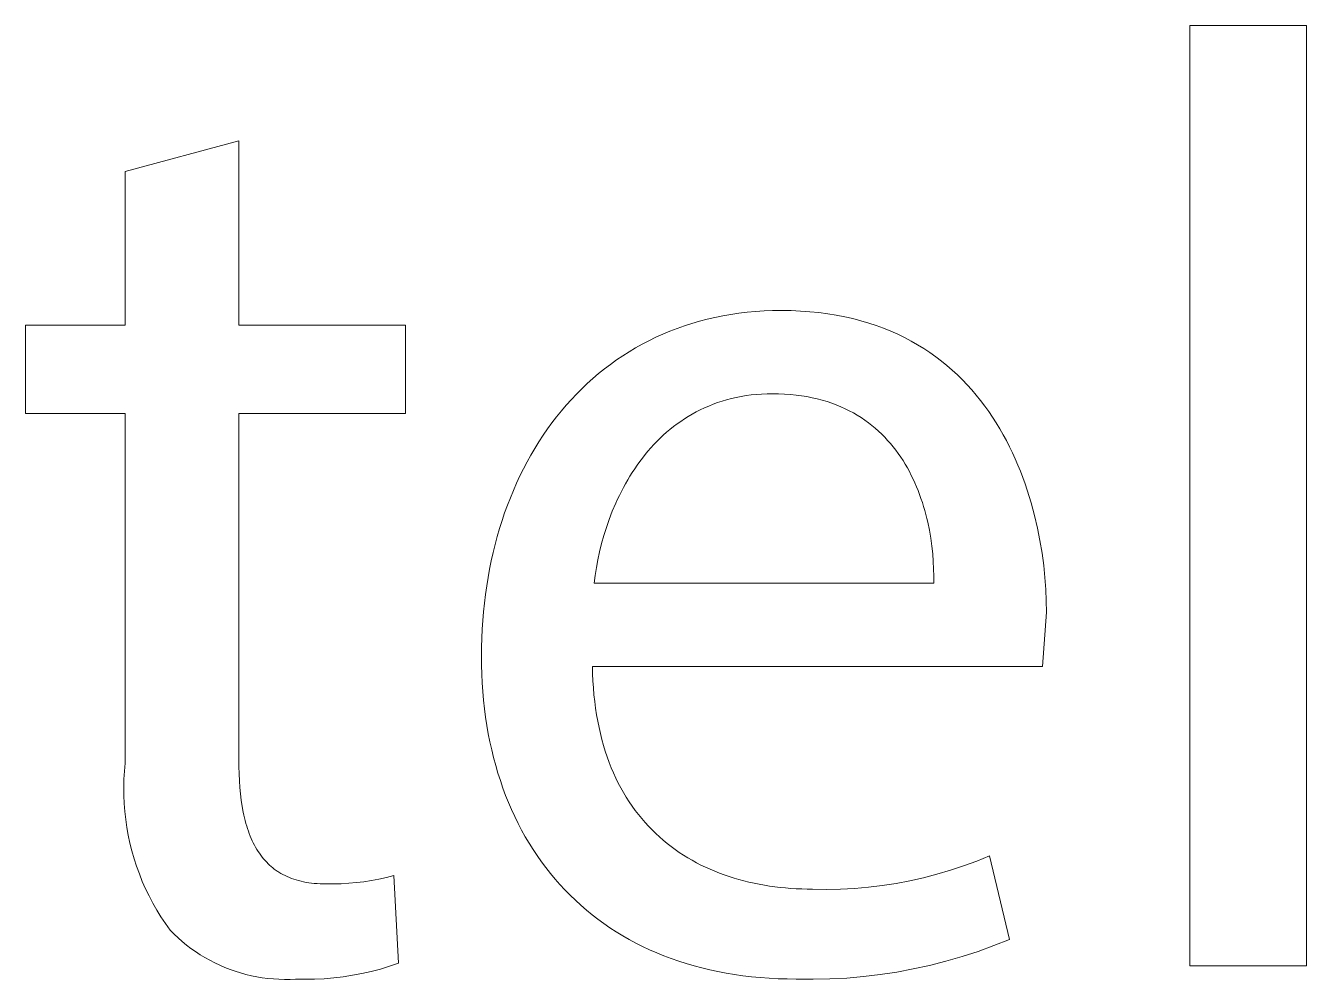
# Model space of a CAD drawing. Header units: millimetres. Extents: x -644 to 2279, y -276 to 1766.
# Drawn here: x 1936.46 to 1964.77, y -227.25 to -206.17 of the extents above; entities that cross this region are included whole.
import ezdxf

# ---------------------------------------------------------------- set-up
doc = ezdxf.new("R2010")
doc.units = ezdxf.units.MM
doc.header["$MEASUREMENT"] = 0
doc.layers.add('Domyślny', color=7, linetype='Continuous', true_color=0x000000)

msp = doc.modelspace()

# ---------------------------------------------------------------- linework, layer by layer
at = {"layer": 'Domyślny', "color": 18, "lineweight": 15, "true_color": 0x000000}
for p, q in [((1962.187, -206.17), (1964.766, -206.17)), ((1962.187, -226.95), (1962.187, -206.17)), ((1964.766, -206.17), (1964.766, -226.95)), ((1938.659, -209.392), (1941.17, -208.72)), ((1941.17, -208.72), (1941.17, -212.789)), ((1938.659, -212.789), (1938.659, -209.392)), ((1951.868, -212.584), (1952.045, -212.553)), ((1952.045, -212.553), (1952.225, -212.527)), ((1952.225, -212.527), (1952.408, -212.505)), ((1952.408, -212.505), (1952.593, -212.488)), ((1952.593, -212.488), (1952.78, -212.476)), ((1952.78, -212.476), (1952.97, -212.469)), ((1952.97, -212.469), (1953.162, -212.467)), ((1953.162, -212.467), (1953.377, -212.469)), ((1953.377, -212.469), (1953.587, -212.478)), ((1953.587, -212.478), (1953.792, -212.493)), ((1953.792, -212.493), (1953.992, -212.513)), ((1953.992, -212.513), (1954.187, -212.538)), ((1954.187, -212.538), (1954.377, -212.569)), ((1954.377, -212.569), (1954.563, -212.605)), ((1936.459, -214.745), (1936.459, -212.789)), ((1936.459, -212.789), (1938.659, -212.789)), ((1941.17, -212.789), (1944.859, -212.789)), ((1944.859, -212.789), (1944.859, -214.745)), ((1950.697, -212.924), (1950.856, -212.863)), ((1950.856, -212.863), (1951.018, -212.805)), ((1951.018, -212.805), (1951.183, -212.752)), ((1951.183, -212.752), (1951.35, -212.704)), ((1951.35, -212.704), (1951.52, -212.659)), ((1951.52, -212.659), (1951.693, -212.62)), ((1951.693, -212.62), (1951.868, -212.584)), ((1954.563, -212.605), (1954.744, -212.646)), ((1954.744, -212.646), (1954.921, -212.692)), ((1954.921, -212.692), (1955.093, -212.743)), ((1955.093, -212.743), (1955.26, -212.799)), ((1955.26, -212.799), (1955.423, -212.859)), ((1955.423, -212.859), (1955.582, -212.924)), ((1950.085, -213.211), (1950.234, -213.133)), ((1950.234, -213.133), (1950.386, -213.059)), ((1950.386, -213.059), (1950.54, -212.99)), ((1950.54, -212.99), (1950.697, -212.924)), ((1955.582, -212.924), (1955.736, -212.993)), ((1955.736, -212.993), (1955.886, -213.066)), ((1955.886, -213.066), (1956.032, -213.143)), ((1956.032, -213.143), (1956.174, -213.224)), ((1949.656, -213.467), (1949.796, -213.378)), ((1949.796, -213.378), (1949.94, -213.293)), ((1949.94, -213.293), (1950.085, -213.211)), ((1956.174, -213.224), (1956.311, -213.309)), ((1956.311, -213.309), (1956.445, -213.397)), ((1956.445, -213.397), (1956.574, -213.489)), ((1949.252, -213.757), (1949.383, -213.657)), ((1949.383, -213.657), (1949.518, -213.56)), ((1949.518, -213.56), (1949.656, -213.467)), ((1956.574, -213.489), (1956.699, -213.585)), ((1956.699, -213.585), (1956.821, -213.684)), ((1956.821, -213.684), (1956.938, -213.786)), ((1948.873, -214.08), (1948.996, -213.969)), ((1948.996, -213.969), (1949.122, -213.861)), ((1949.122, -213.861), (1949.252, -213.757)), ((1956.938, -213.786), (1957.052, -213.891)), ((1957.052, -213.891), (1957.162, -213.999)), ((1948.635, -214.312), (1948.753, -214.194)), ((1948.753, -214.194), (1948.873, -214.08)), ((1957.162, -213.999), (1957.268, -214.11)), ((1957.268, -214.11), (1957.371, -214.223)), ((1957.371, -214.223), (1957.469, -214.339)), ((1948.301, -214.684), (1948.409, -214.557)), ((1948.409, -214.557), (1948.521, -214.433)), ((1948.521, -214.433), (1948.635, -214.312)), ((1951.652, -214.539), (1951.556, -214.577)), ((1951.75, -214.503), (1951.652, -214.539)), ((1951.851, -214.47), (1951.75, -214.503)), ((1951.953, -214.44), (1951.851, -214.47)), ((1952.057, -214.412), (1951.953, -214.44)), ((1952.164, -214.388), (1952.057, -214.412)), ((1952.272, -214.367), (1952.164, -214.388)), ((1952.383, -214.348), (1952.272, -214.367)), ((1952.496, -214.333), (1952.383, -214.348)), ((1952.61, -214.322), (1952.496, -214.333)), ((1952.727, -214.313), (1952.61, -214.322)), ((1952.846, -214.308), (1952.727, -214.313)), ((1952.968, -214.306), (1952.846, -214.308)), ((1953.102, -214.308), (1952.968, -214.306)), ((1953.233, -214.313), (1953.102, -214.308)), ((1953.361, -214.323), (1953.233, -214.313)), ((1953.486, -214.335), (1953.361, -214.323)), ((1953.608, -214.351), (1953.486, -214.335)), ((1953.727, -214.37), (1953.608, -214.351)), ((1953.842, -214.393), (1953.727, -214.37)), ((1953.955, -214.419), (1953.842, -214.393)), ((1954.065, -214.448), (1953.955, -214.419)), ((1954.172, -214.48), (1954.065, -214.448)), ((1954.276, -214.514), (1954.172, -214.48)), ((1954.377, -214.552), (1954.276, -214.514)), ((1954.475, -214.593), (1954.377, -214.552)), ((1957.469, -214.339), (1957.565, -214.457)), ((1957.565, -214.457), (1957.656, -214.578)), ((1938.659, -214.745), (1936.459, -214.745)), ((1938.659, -222.473), (1938.659, -214.745)), ((1944.859, -214.745), (1941.17, -214.745)), ((1941.17, -214.745), (1941.17, -222.385)), ((1948.093, -214.949), (1948.195, -214.815)), ((1948.195, -214.815), (1948.301, -214.684)), ((1951.104, -214.808), (1951.019, -214.861)), ((1951.19, -214.757), (1951.104, -214.808)), ((1951.279, -214.708), (1951.19, -214.757)), ((1951.369, -214.662), (1951.279, -214.708)), ((1951.461, -214.618), (1951.369, -214.662)), ((1951.556, -214.577), (1951.461, -214.618)), ((1954.571, -214.636), (1954.475, -214.593)), ((1954.663, -214.682), (1954.571, -214.636)), ((1954.753, -214.73), (1954.663, -214.682)), ((1954.841, -214.781), (1954.753, -214.73)), ((1954.925, -214.834), (1954.841, -214.781)), ((1955.007, -214.89), (1954.925, -214.834)), ((1957.656, -214.578), (1957.744, -214.701)), ((1957.744, -214.701), (1957.829, -214.826)), ((1957.829, -214.826), (1957.911, -214.952)), ((1947.897, -215.225), (1947.993, -215.085)), ((1947.993, -215.085), (1948.093, -214.949)), ((1950.7, -215.095), (1950.625, -215.158)), ((1950.777, -215.033), (1950.7, -215.095)), ((1950.856, -214.974), (1950.777, -215.033)), ((1950.937, -214.916), (1950.856, -214.974)), ((1951.019, -214.861), (1950.937, -214.916)), ((1955.087, -214.947), (1955.007, -214.89)), ((1955.164, -215.007), (1955.087, -214.947)), ((1955.238, -215.069), (1955.164, -215.007)), ((1955.31, -215.133), (1955.238, -215.069)), ((1957.911, -214.952), (1957.989, -215.081)), ((1957.989, -215.081), (1958.063, -215.211)), ((1947.714, -215.513), (1947.804, -215.367)), ((1947.804, -215.367), (1947.897, -215.225)), ((1950.412, -215.359), (1950.344, -215.43)), ((1950.481, -215.291), (1950.412, -215.359)), ((1950.552, -215.223), (1950.481, -215.291)), ((1950.625, -215.158), (1950.552, -215.223)), ((1955.38, -215.199), (1955.31, -215.133)), ((1955.447, -215.267), (1955.38, -215.199)), ((1955.511, -215.336), (1955.447, -215.267)), ((1955.574, -215.407), (1955.511, -215.336)), ((1955.634, -215.48), (1955.574, -215.407)), ((1958.063, -215.211), (1958.135, -215.343)), ((1958.135, -215.343), (1958.203, -215.476)), ((1947.543, -215.812), (1947.627, -215.661)), ((1947.627, -215.661), (1947.714, -215.513)), ((1950.152, -215.651), (1950.092, -215.727)), ((1950.214, -215.576), (1950.152, -215.651)), ((1950.278, -215.502), (1950.214, -215.576)), ((1950.344, -215.43), (1950.278, -215.502)), ((1955.691, -215.554), (1955.634, -215.48)), ((1955.747, -215.63), (1955.691, -215.554)), ((1955.8, -215.707), (1955.747, -215.63)), ((1958.203, -215.476), (1958.268, -215.61)), ((1958.268, -215.61), (1958.33, -215.746)), ((1947.385, -216.122), (1947.463, -215.965)), ((1947.463, -215.965), (1947.543, -215.812)), ((1949.921, -215.964), (1949.867, -216.045)), ((1949.976, -215.884), (1949.921, -215.964)), ((1950.033, -215.805), (1949.976, -215.884)), ((1950.092, -215.727), (1950.033, -215.805)), ((1955.851, -215.785), (1955.8, -215.707)), ((1955.9, -215.865), (1955.851, -215.785)), ((1955.947, -215.946), (1955.9, -215.865)), ((1955.991, -216.027), (1955.947, -215.946)), ((1958.33, -215.746), (1958.389, -215.882)), ((1958.389, -215.882), (1958.445, -216.02)), ((1947.311, -216.28), (1947.385, -216.122)), ((1949.766, -216.211), (1949.717, -216.295)), ((1949.816, -216.128), (1949.766, -216.211)), ((1949.867, -216.045), (1949.816, -216.128)), ((1956.034, -216.11), (1955.991, -216.027)), ((1956.075, -216.193), (1956.034, -216.11)), ((1956.113, -216.278), (1956.075, -216.193)), ((1958.445, -216.02), (1958.498, -216.158)), ((1958.498, -216.158), (1958.548, -216.296)), ((1947.173, -216.605), (1947.24, -216.442)), ((1947.24, -216.442), (1947.311, -216.28)), ((1949.626, -216.466), (1949.583, -216.552)), ((1949.671, -216.38), (1949.626, -216.466)), ((1949.717, -216.295), (1949.671, -216.38)), ((1956.15, -216.363), (1956.113, -216.278)), ((1956.185, -216.448), (1956.15, -216.363)), ((1956.217, -216.535), (1956.185, -216.448)), ((1956.248, -216.621), (1956.217, -216.535)), ((1958.548, -216.296), (1958.596, -216.436)), ((1958.596, -216.436), (1958.64, -216.575)), ((1947.047, -216.94), (1947.108, -216.771)), ((1947.108, -216.771), (1947.173, -216.605)), ((1949.501, -216.727), (1949.426, -216.904)), ((1949.541, -216.639), (1949.501, -216.727)), ((1949.583, -216.552), (1949.541, -216.639)), ((1956.278, -216.709), (1956.248, -216.621)), ((1956.305, -216.796), (1956.278, -216.709)), ((1956.331, -216.884), (1956.305, -216.796)), ((1958.64, -216.575), (1958.682, -216.715)), ((1958.682, -216.715), (1958.721, -216.855)), ((1946.989, -217.111), (1947.047, -216.94)), ((1949.357, -217.082), (1949.295, -217.261)), ((1949.426, -216.904), (1949.357, -217.082)), ((1956.355, -216.972), (1956.331, -216.884)), ((1956.377, -217.06), (1956.355, -216.972)), ((1956.398, -217.147), (1956.377, -217.06)), ((1958.721, -216.855), (1958.757, -216.996)), ((1958.757, -216.996), (1958.823, -217.275)), ((1946.884, -217.459), (1946.935, -217.283)), ((1946.935, -217.283), (1946.989, -217.111)), ((1949.295, -217.261), (1949.238, -217.44)), ((1956.434, -217.323), (1956.398, -217.147)), ((1956.464, -217.498), (1956.434, -217.323)), ((1958.823, -217.275), (1958.878, -217.553)), ((1946.792, -217.815), (1946.836, -217.636)), ((1946.836, -217.636), (1946.884, -217.459)), ((1949.188, -217.619), (1949.144, -217.797)), ((1949.238, -217.44), (1949.188, -217.619)), ((1956.488, -217.671), (1956.464, -217.498)), ((1956.507, -217.842), (1956.488, -217.671)), ((1958.878, -217.553), (1958.923, -217.829)), ((1946.751, -217.996), (1946.792, -217.815)), ((1949.144, -217.797), (1949.106, -217.974)), ((1956.52, -218.01), (1956.507, -217.842)), ((1958.923, -217.829), (1958.96, -218.101)), ((1946.68, -218.365), (1946.714, -218.18)), ((1946.714, -218.18), (1946.751, -217.996)), ((1949.073, -218.149), (1949.047, -218.322)), ((1949.106, -217.974), (1949.073, -218.149)), ((1956.528, -218.175), (1956.52, -218.01)), ((1956.531, -218.335), (1956.528, -218.175)), ((1958.96, -218.101), (1958.987, -218.369)), ((1946.65, -218.552), (1946.68, -218.365)), ((1949.047, -218.322), (1949.026, -218.491)), ((1949.026, -218.491), (1956.53, -218.491)), ((1956.53, -218.491), (1956.531, -218.335)), ((1958.987, -218.369), (1959.007, -218.63)), ((1946.599, -218.931), (1946.623, -218.741)), ((1946.623, -218.741), (1946.65, -218.552)), ((1959.007, -218.63), (1959.018, -218.886)), ((1946.579, -219.123), (1946.599, -218.931)), ((1959.018, -218.886), (1959.022, -219.134)), ((1946.55, -219.512), (1946.563, -219.317)), ((1946.563, -219.317), (1946.579, -219.123)), ((1959.022, -219.134), (1958.934, -220.331)), ((1946.541, -219.709), (1946.55, -219.512)), ((1946.534, -220.107), (1946.536, -219.907)), ((1946.536, -219.907), (1946.541, -219.709)), ((1946.536, -220.306), (1946.534, -220.107)), ((1946.542, -220.502), (1946.536, -220.306)), ((1946.551, -220.697), (1946.542, -220.502)), ((1948.987, -220.331), (1948.991, -220.493)), ((1958.934, -220.331), (1948.987, -220.331)), ((1948.991, -220.493), (1948.998, -220.651)), ((1946.564, -220.89), (1946.551, -220.697)), ((1948.998, -220.651), (1949.008, -220.807)), ((1946.581, -221.08), (1946.564, -220.89)), ((1949.008, -220.807), (1949.021, -220.96)), ((1949.021, -220.96), (1949.037, -221.11)), ((1946.602, -221.268), (1946.581, -221.08)), ((1946.626, -221.454), (1946.602, -221.268)), ((1949.037, -221.11), (1949.056, -221.257)), ((1949.056, -221.257), (1949.079, -221.402)), ((1946.654, -221.637), (1946.626, -221.454)), ((1946.686, -221.819), (1946.654, -221.637)), ((1949.079, -221.402), (1949.104, -221.543)), ((1949.104, -221.543), (1949.132, -221.681)), ((1946.721, -221.998), (1946.686, -221.819)), ((1949.132, -221.681), (1949.162, -221.817)), ((1949.162, -221.817), (1949.196, -221.949)), ((1946.76, -222.174), (1946.721, -221.998)), ((1946.803, -222.348), (1946.76, -222.174)), ((1949.196, -221.949), (1949.232, -222.079)), ((1949.232, -222.079), (1949.271, -222.206)), ((1938.643, -222.65), (1938.659, -222.473)), ((1941.17, -222.385), (1941.172, -222.547)), ((1946.849, -222.52), (1946.803, -222.348)), ((1949.271, -222.206), (1949.313, -222.33)), ((1949.313, -222.33), (1949.357, -222.452)), ((1949.357, -222.452), (1949.404, -222.57)), ((1938.633, -222.827), (1938.643, -222.65)), ((1941.172, -222.547), (1941.176, -222.705)), ((1941.176, -222.705), (1941.184, -222.858)), ((1946.898, -222.689), (1946.849, -222.52)), ((1946.952, -222.856), (1946.898, -222.689)), ((1949.404, -222.57), (1949.453, -222.686)), ((1949.453, -222.686), (1949.505, -222.799)), ((1938.628, -223.005), (1938.633, -222.827)), ((1938.63, -223.183), (1938.628, -223.005)), ((1941.184, -222.858), (1941.194, -223.007)), ((1941.194, -223.007), (1941.208, -223.151)), ((1947.008, -223.02), (1946.952, -222.856)), ((1947.068, -223.182), (1947.008, -223.02)), ((1949.505, -222.799), (1949.559, -222.909)), ((1949.559, -222.909), (1949.616, -223.017)), ((1949.616, -223.017), (1949.675, -223.122)), ((1938.638, -223.36), (1938.63, -223.183)), ((1941.208, -223.151), (1941.225, -223.29)), ((1941.225, -223.29), (1941.246, -223.425)), ((1947.132, -223.341), (1947.068, -223.182)), ((1949.675, -223.122), (1949.736, -223.224)), ((1949.736, -223.224), (1949.8, -223.323)), ((1949.8, -223.323), (1949.865, -223.42)), ((1938.651, -223.537), (1938.638, -223.36)), ((1938.671, -223.714), (1938.651, -223.537)), ((1941.246, -223.425), (1941.27, -223.555)), ((1941.27, -223.555), (1941.284, -223.618)), ((1941.284, -223.618), (1941.298, -223.68)), ((1947.199, -223.497), (1947.132, -223.341)), ((1947.27, -223.651), (1947.199, -223.497)), ((1949.865, -223.42), (1949.933, -223.514)), ((1949.933, -223.514), (1950.004, -223.606)), ((1950.004, -223.606), (1950.076, -223.695)), ((1938.697, -223.89), (1938.671, -223.714)), ((1938.728, -224.065), (1938.697, -223.89)), ((1941.298, -223.68), (1941.313, -223.741)), ((1941.313, -223.741), (1941.329, -223.801)), ((1941.329, -223.801), (1941.346, -223.859)), ((1941.346, -223.859), (1941.364, -223.916)), ((1947.344, -223.802), (1947.27, -223.651)), ((1947.421, -223.95), (1947.344, -223.802)), ((1950.076, -223.695), (1950.15, -223.781)), ((1950.15, -223.781), (1950.227, -223.865)), ((1950.227, -223.865), (1950.305, -223.946)), ((1938.766, -224.238), (1938.728, -224.065)), ((1941.364, -223.916), (1941.383, -223.972)), ((1941.383, -223.972), (1941.403, -224.027)), ((1941.403, -224.027), (1941.424, -224.08)), ((1941.424, -224.08), (1941.445, -224.133)), ((1941.445, -224.133), (1941.468, -224.184)), ((1941.468, -224.184), (1941.492, -224.233)), ((1947.502, -224.095), (1947.421, -223.95)), ((1947.586, -224.238), (1947.502, -224.095)), ((1950.305, -223.946), (1950.385, -224.024)), ((1950.385, -224.024), (1950.467, -224.1)), ((1950.467, -224.1), (1950.552, -224.173)), ((1950.552, -224.173), (1950.637, -224.244)), ((1938.809, -224.411), (1938.766, -224.238)), ((1938.858, -224.581), (1938.809, -224.411)), ((1941.492, -224.233), (1941.517, -224.282)), ((1941.517, -224.282), (1941.543, -224.329)), ((1941.543, -224.329), (1941.569, -224.375)), ((1941.569, -224.375), (1941.597, -224.42)), ((1941.597, -224.42), (1941.626, -224.463)), ((1941.626, -224.463), (1941.656, -224.505)), ((1947.674, -224.377), (1947.586, -224.238)), ((1947.765, -224.514), (1947.674, -224.377)), ((1950.637, -224.244), (1950.725, -224.312)), ((1950.725, -224.312), (1950.814, -224.378)), ((1950.814, -224.378), (1950.906, -224.441)), ((1950.906, -224.441), (1950.998, -224.502)), ((1938.913, -224.75), (1938.858, -224.581)), ((1938.973, -224.918), (1938.913, -224.75)), ((1941.656, -224.505), (1941.687, -224.546)), ((1941.687, -224.546), (1941.719, -224.585)), ((1941.719, -224.585), (1941.753, -224.624)), ((1941.753, -224.624), (1941.787, -224.66)), ((1941.787, -224.66), (1941.822, -224.696)), ((1941.822, -224.696), (1941.859, -224.73)), ((1941.859, -224.73), (1941.878, -224.747)), ((1941.878, -224.747), (1941.897, -224.763)), ((1947.859, -224.648), (1947.765, -224.514)), ((1947.956, -224.779), (1947.859, -224.648)), ((1950.998, -224.502), (1951.093, -224.56)), ((1951.093, -224.56), (1951.189, -224.616)), ((1951.189, -224.616), (1951.286, -224.67)), ((1951.286, -224.67), (1951.385, -224.721)), ((1951.385, -224.721), (1951.485, -224.769)), ((1956.898, -224.838), (1957.191, -224.741)), ((1957.191, -224.741), (1957.48, -224.633)), ((1957.48, -224.633), (1957.766, -224.516)), ((1957.766, -224.516), (1958.204, -226.365)), ((1939.039, -225.082), (1938.973, -224.918)), ((1941.897, -224.763), (1941.916, -224.779)), ((1941.916, -224.779), (1941.935, -224.795)), ((1941.935, -224.795), (1941.955, -224.81)), ((1941.955, -224.81), (1941.975, -224.825)), ((1941.975, -224.825), (1941.996, -224.84)), ((1941.996, -224.84), (1942.016, -224.854)), ((1942.016, -224.854), (1942.037, -224.868)), ((1942.037, -224.868), (1942.059, -224.881)), ((1942.059, -224.881), (1942.08, -224.895)), ((1942.08, -224.895), (1942.102, -224.908)), ((1942.102, -224.908), (1942.147, -224.932)), ((1942.147, -224.932), (1942.193, -224.956)), ((1942.193, -224.956), (1942.24, -224.978)), ((1942.24, -224.978), (1942.288, -224.999)), ((1942.288, -224.999), (1942.338, -225.018)), ((1942.338, -225.018), (1942.388, -225.036)), ((1942.388, -225.036), (1942.44, -225.052)), ((1944.103, -225.064), (1944.269, -225.033)), ((1944.269, -225.033), (1944.433, -224.996)), ((1944.433, -224.996), (1944.596, -224.955)), ((1944.596, -224.955), (1944.703, -226.892)), ((1948.057, -224.907), (1947.956, -224.779)), ((1948.161, -225.032), (1948.057, -224.907)), ((1948.268, -225.154), (1948.161, -225.032)), ((1951.485, -224.769), (1951.587, -224.815)), ((1951.587, -224.815), (1951.69, -224.859)), ((1951.69, -224.859), (1951.795, -224.9)), ((1951.795, -224.9), (1951.901, -224.939)), ((1951.901, -224.939), (1952.008, -224.976)), ((1952.008, -224.976), (1952.116, -225.011)), ((1952.116, -225.011), (1952.225, -225.043)), ((1956.002, -225.071), (1956.303, -225.004)), ((1956.303, -225.004), (1956.602, -224.926)), ((1956.602, -224.926), (1956.898, -224.838)), ((1939.111, -225.245), (1939.039, -225.082)), ((1939.188, -225.405), (1939.111, -225.245)), ((1942.44, -225.052), (1942.493, -225.067)), ((1942.493, -225.067), (1942.548, -225.081)), ((1942.548, -225.081), (1942.604, -225.093)), ((1942.604, -225.093), (1942.661, -225.104)), ((1942.661, -225.104), (1942.719, -225.114)), ((1942.719, -225.114), (1942.779, -225.122)), ((1942.779, -225.122), (1942.84, -225.128)), ((1942.84, -225.128), (1942.902, -225.133)), ((1942.902, -225.133), (1942.966, -225.137)), ((1942.966, -225.137), (1943.031, -225.139)), ((1943.031, -225.139), (1943.097, -225.14)), ((1943.097, -225.14), (1943.266, -225.14)), ((1943.266, -225.14), (1943.434, -225.136)), ((1943.434, -225.136), (1943.602, -225.126)), ((1943.602, -225.126), (1943.77, -225.11)), ((1943.77, -225.11), (1943.937, -225.09)), ((1943.937, -225.09), (1944.103, -225.064)), ((1948.378, -225.273), (1948.268, -225.154)), ((1948.492, -225.388), (1948.378, -225.273)), ((1952.225, -225.043), (1952.335, -225.072)), ((1952.335, -225.072), (1952.447, -225.1)), ((1952.447, -225.1), (1952.56, -225.125)), ((1952.56, -225.125), (1952.673, -225.148)), ((1952.673, -225.148), (1952.787, -225.169)), ((1952.787, -225.169), (1952.903, -225.187)), ((1952.903, -225.187), (1953.019, -225.203)), ((1953.019, -225.203), (1953.136, -225.217)), ((1953.136, -225.217), (1953.254, -225.229)), ((1953.254, -225.229), (1953.373, -225.239)), ((1953.373, -225.239), (1953.492, -225.246)), ((1953.492, -225.246), (1953.612, -225.251)), ((1953.612, -225.251), (1953.732, -225.255)), ((1953.732, -225.255), (1953.853, -225.256)), ((1953.853, -225.256), (1954.162, -225.26)), ((1954.162, -225.26), (1954.471, -225.255)), ((1954.471, -225.255), (1954.779, -225.239)), ((1954.779, -225.239), (1955.087, -225.212)), ((1955.087, -225.212), (1955.393, -225.176)), ((1955.393, -225.176), (1955.698, -225.129)), ((1955.698, -225.129), (1956.002, -225.071)), ((1939.271, -225.563), (1939.188, -225.405)), ((1939.358, -225.717), (1939.271, -225.563)), ((1948.609, -225.501), (1948.492, -225.388)), ((1948.729, -225.61), (1948.609, -225.501)), ((1939.451, -225.869), (1939.358, -225.717)), ((1939.549, -226.017), (1939.451, -225.869)), ((1948.852, -225.716), (1948.729, -225.61)), ((1948.978, -225.819), (1948.852, -225.716)), ((1949.107, -225.919), (1948.978, -225.819)), ((1939.652, -226.162), (1939.549, -226.017)), ((1939.739, -226.249), (1939.652, -226.162)), ((1949.24, -226.015), (1949.107, -225.919)), ((1949.375, -226.108), (1949.24, -226.015)), ((1949.514, -226.197), (1949.375, -226.108)), ((1939.828, -226.333), (1939.739, -226.249)), ((1939.921, -226.414), (1939.828, -226.333)), ((1940.016, -226.491), (1939.921, -226.414)), ((1949.655, -226.283), (1949.514, -226.197)), ((1949.8, -226.366), (1949.655, -226.283)), ((1949.947, -226.445), (1949.8, -226.366)), ((1950.097, -226.521), (1949.947, -226.445)), ((1958.204, -226.365), (1957.859, -226.503)), ((1940.114, -226.565), (1940.016, -226.491)), ((1940.215, -226.636), (1940.114, -226.565)), ((1940.317, -226.703), (1940.215, -226.636)), ((1940.422, -226.767), (1940.317, -226.703)), ((1950.251, -226.593), (1950.097, -226.521)), ((1950.407, -226.661), (1950.251, -226.593)), ((1950.566, -226.726), (1950.407, -226.661)), ((1950.728, -226.787), (1950.566, -226.726)), ((1957.51, -226.63), (1957.157, -226.745)), ((1957.859, -226.503), (1957.51, -226.63)), ((1940.53, -226.827), (1940.422, -226.767)), ((1940.639, -226.883), (1940.53, -226.827)), ((1940.75, -226.936), (1940.639, -226.883)), ((1940.863, -226.984), (1940.75, -226.936)), ((1940.977, -227.029), (1940.863, -226.984)), ((1944.504, -226.959), (1944.302, -227.02)), ((1944.703, -226.892), (1944.504, -226.959)), ((1950.893, -226.845), (1950.728, -226.787)), ((1951.061, -226.898), (1950.893, -226.845)), ((1951.232, -226.948), (1951.061, -226.898)), ((1951.405, -226.994), (1951.232, -226.948)), ((1951.581, -227.037), (1951.405, -226.994)), ((1956.44, -226.94), (1956.078, -227.019)), ((1956.8, -226.848), (1956.44, -226.94)), ((1957.157, -226.745), (1956.8, -226.848)), ((1964.766, -226.95), (1962.187, -226.95)), ((1941.093, -227.07), (1940.977, -227.029)), ((1941.211, -227.106), (1941.093, -227.07)), ((1941.329, -227.139), (1941.211, -227.106)), ((1941.449, -227.167), (1941.329, -227.139)), ((1941.569, -227.191), (1941.449, -227.167)), ((1941.691, -227.211), (1941.569, -227.191)), ((1941.812, -227.227), (1941.691, -227.211)), ((1941.935, -227.238), (1941.812, -227.227)), ((1942.057, -227.246), (1941.935, -227.238)), ((1942.18, -227.249), (1942.057, -227.246)), ((1942.303, -227.248), (1942.18, -227.249)), ((1942.426, -227.242), (1942.303, -227.248)), ((1942.637, -227.246), (1942.426, -227.242)), ((1942.847, -227.244), (1942.637, -227.246)), ((1943.058, -227.233), (1942.847, -227.244)), ((1943.268, -227.216), (1943.058, -227.233)), ((1943.477, -227.191), (1943.268, -227.216)), ((1943.685, -227.159), (1943.477, -227.191)), ((1943.892, -227.12), (1943.685, -227.159)), ((1944.098, -227.073), (1943.892, -227.12)), ((1944.302, -227.02), (1944.098, -227.073)), ((1951.76, -227.075), (1951.581, -227.037)), ((1951.942, -227.109), (1951.76, -227.075)), ((1952.127, -227.14), (1951.942, -227.109)), ((1952.314, -227.167), (1952.127, -227.14)), ((1952.504, -227.189), (1952.314, -227.167)), ((1952.696, -227.208), (1952.504, -227.189)), ((1952.892, -227.222), (1952.696, -227.208)), ((1953.09, -227.233), (1952.892, -227.222)), ((1953.29, -227.239), (1953.09, -227.233)), ((1953.493, -227.241), (1953.29, -227.239)), ((1953.865, -227.246), (1953.493, -227.241)), ((1954.236, -227.238), (1953.865, -227.246)), ((1954.607, -227.219), (1954.236, -227.238)), ((1954.977, -227.187), (1954.607, -227.219)), ((1955.345, -227.143), (1954.977, -227.187)), ((1955.713, -227.087), (1955.345, -227.143)), ((1956.078, -227.019), (1955.713, -227.087))]:
    msp.add_line(p, q, dxfattribs=at)

doc.saveas('drawing.dxf')
